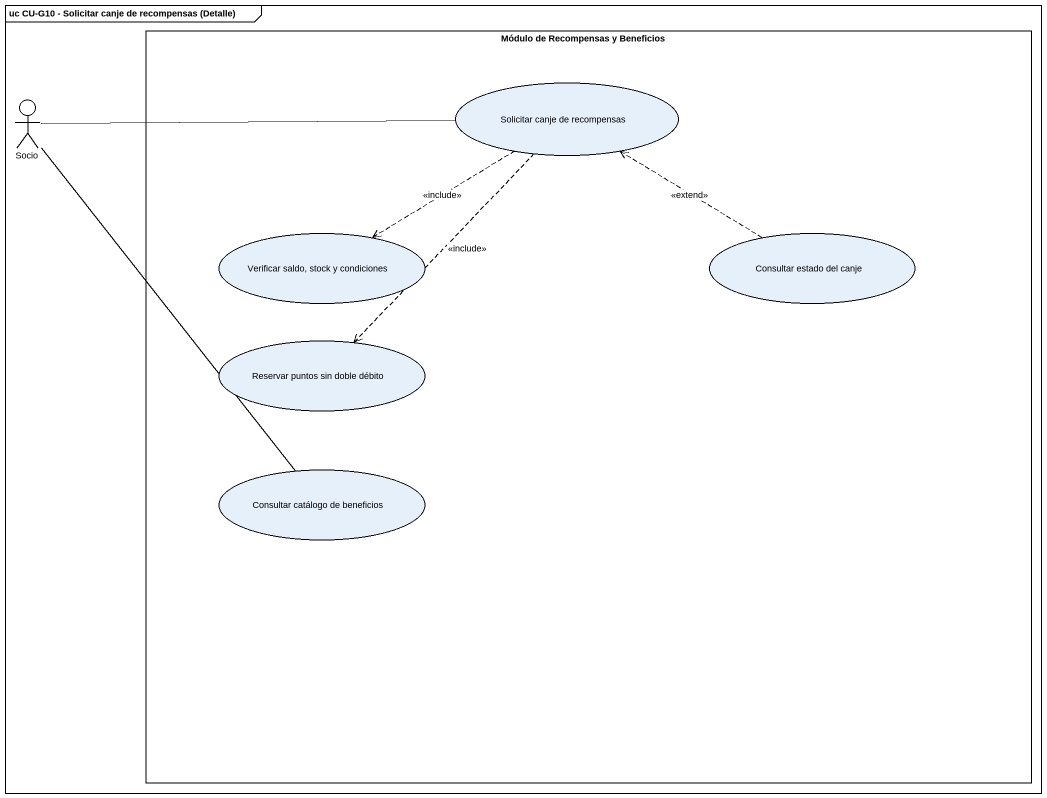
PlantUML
@startuml
mainframe uc CU-G10 - Solicitar canje de recompensas (Detalle)
rectangle "Módulo de Recompensas y Beneficios" as Módulo_de_Recompensas_y {
  usecase "Solicitar canje de recompensas" as Solicitar_canje_de
  usecase "Verificar saldo, stock y condiciones" as Verificar_saldo_stock_y
  usecase "Consultar estado del canje" as Consultar_estado_del_canje
  usecase "Reservar puntos sin doble débito" as Reservar_puntos_sin_doble
  usecase "Consultar catálogo de beneficios" as Consultar_catálogo_de
}
actor Socio
Solicitar_canje_de ..> Verificar_saldo_stock_y : <<include>>
Solicitar_canje_de ..> Reservar_puntos_sin_doble : <<include>>
Socio -right- Solicitar_canje_de
Socio -- Consultar_catálogo_de
Consultar_estado_del_canje .up.> Solicitar_canje_de : <<extend>>
@enduml
